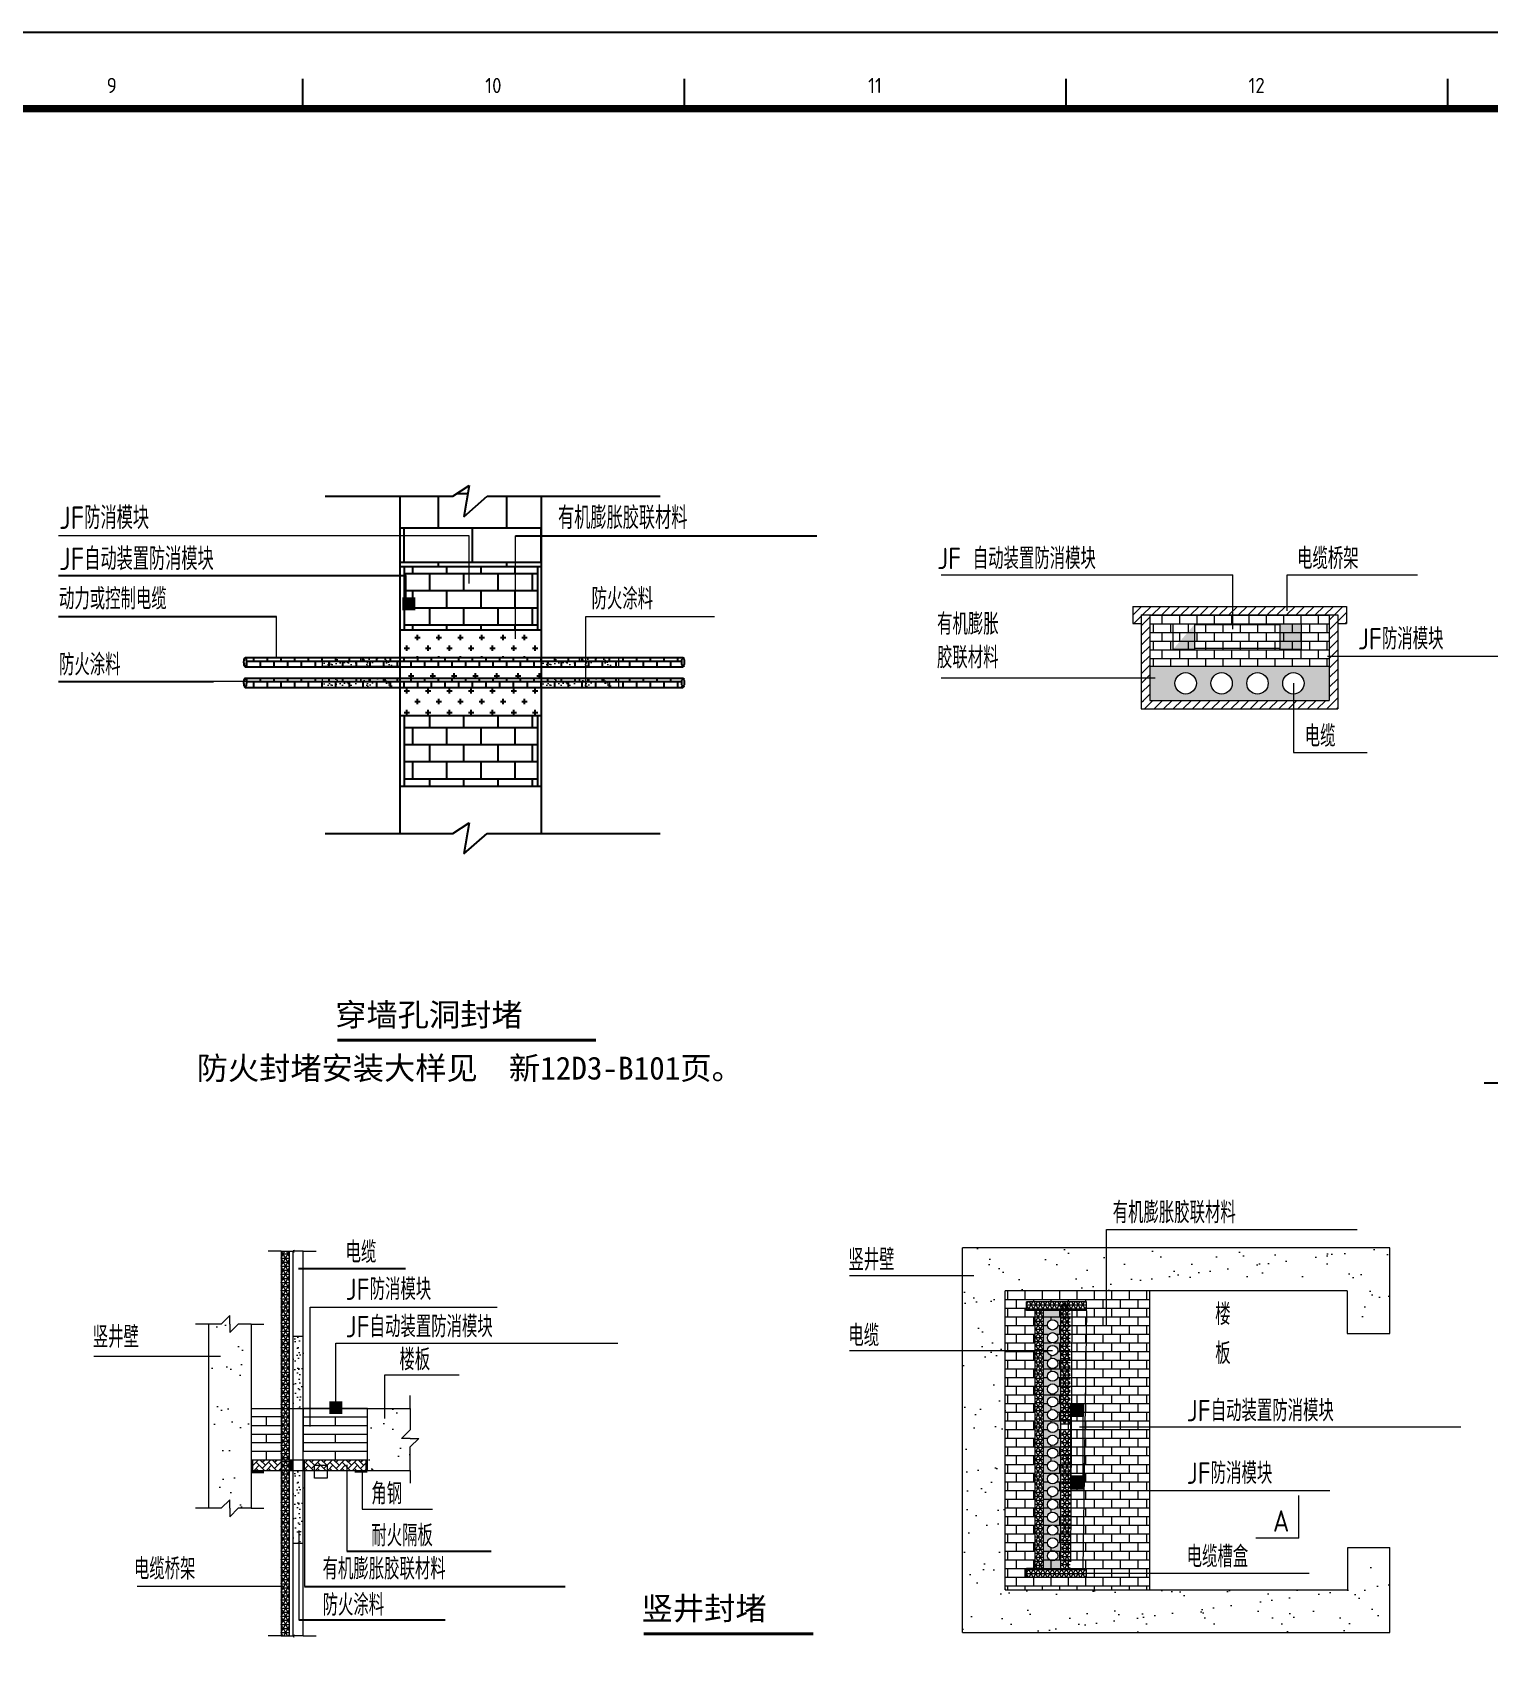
# Model space of a CAD drawing. Extents: x 815029915 to 815825525, y 579155098 to 579748855.
# Drawn here: x 815623693 to 815642773, y 579333880 to 579355072 of the extents above; entities that cross this region are included whole.
import ezdxf
from ezdxf.enums import TextEntityAlignment as Align

# ---------------------------------------------------------------- set-up
doc = ezdxf.new("R2010")
doc.units = 0
doc.header["$LTSCALE"] = 100
doc.header["$MEASUREMENT"] = 0
for name, color, linetype in [('TEL_TEXT', 7, 'Continuous'), ('TK', 7, 'Continuous'), ('zm', 1, 'Continuous')]:
    doc.layers.add(name, color=color, linetype=linetype)
doc.styles.add('-黑体', font='', dxfattribs={"width": 0.8})
doc.styles.add('ISOCP', font='isocp.shx', dxfattribs={"bigfont": 'gbcbig.shx'})
doc.styles.get("Standard").update_dxf_attribs({"font": 'gbenor.shx', "bigfont": 'gbcbig.shx'})
doc.styles.get('-黑体').set_extended_font_data('SimHei')
pattern_1 = [(0, (815440405.13, 579362961.87), (0, 89.6), []), (90, (815440405.13, 579362961.87), (-89.6, 89.6), [89.6, -89.6])]
pattern_2 = [(0, (815440963.88, 579352908.8), (0, 224), []), (90, (815440963.88, 579352908.8), (-224, 224), [224, -224])]
pattern_3 = [(37.5, (815590979.94, 579318955.92), (-17.9204, 548.143), [0, -432.4096, 0, -483.616, 0, -462.28]), (7.5, (815590979.94, 579318955.9), (503.466, 802.844), [0, -233.2736, 0, -389.7376, 0, -149.352]), (327.5, (815590630.03, 579318955.9), (885.9115, 1.6096), [0, -142.24, 0, -512.064, 0, -668.528]), (317.5, (815590630, 579318955.9), (855.183, 249.681), [0, -71.12, 0, -335.6864, 0, -384.048])]
pattern_4 = [(45, (815590979.945, 579318955.92), (8e-15, 80.463095), [170.688, -56.896]), (135, (815591020.176, 579318996.154), (8e-15, 80.463095), [170.688, -56.896])]
pattern_5 = [(37.5, (815608138.12, 579318556.76), (-17.9204, 548.143), [0, -432.4096, 0, -483.616, 0, -462.28]), (7.5, (815608138.1, 579318556.76), (503.466, 802.844), [0, -233.2736, 0, -389.7376, 0, -149.352]), (327.5, (815607788.2, 579318556.76), (885.9115, 1.6096), [0, -142.24, 0, -512.064, 0, -668.528]), (317.5, (815607788.2, 579318556.76), (855.183, 249.681), [0, -71.12, 0, -335.6864, 0, -384.048])]
pattern_6 = [(0, (815608138.125, 579318556.756), (0, 53.34), []), (60, (815608138.125, 579318556.756), (-46.193795, 26.67), []), (120, (815608138.125, 579318556.756), (-46.193795, -26.67), [])]
pattern_7 = [(45, (815563735.74, 579330140.05), (-62.86179, 62.86179), [])]

# ---------------------------------------------------------------- blocks, each defined once
blk = doc.blocks.new('l')
at = {"layer": 'TK'}
blk.add_lwpolyline([(815463677, 579451444), (815463677, 579409444), (815547777, 579409444), (815547777, 579451444)], close=True, dxfattribs=at)

msp = doc.modelspace()

# ---------------------------------------------------------------- hatches: boundary and pattern name
at = {"ltscale": 30}
h = msp.add_hatch(dxfattribs=at)
h.set_pattern_fill('AR-B816', color=256, scale=56, style=0)
h.set_pattern_definition([(0, (815440405.13, 579362467.43), (0, 448), []), (90, (815440405.13, 579362467.43), (-448, 448), [448, -448])])
h.paths.add_polyline_path([(815628506.4, 579348072.4), (815630359.6, 579348072.4), (815630359.6, 579348993.8), (815629652.1, 579348993.8), (815629347.7, 579348725.9), (815629417.9, 579349134.9), (815629203.3, 579348993.8), (815628506.4, 579348993.8)])
h = msp.add_hatch(dxfattribs=at)
h.set_pattern_fill('AR-B816', color=256, scale=28, style=0)
h.set_pattern_definition(pattern_2)
h.paths.add_polyline_path([(815628565.1, 579347244.1), (815630311, 579347244.1), (815630311, 579348072.4), (815628565.1, 579348072.4)])
at = {"lineweight": 20}
for color, points in [(1, [(815628540.4, 579347499.6), (815628540.4, 579347667.6), (815628708.4, 579347667.6), (815628708.4, 579347499.6)]), (0, [(815640317.8, 579346986.6), (815640037.8, 579346986.6), (815640037.8, 579346997.8), (815640037.8, 579347311.4), (815640037.8, 579347322.6), (815640317.8, 579347322.6)]), (1, [(815627585, 579336968.2), (815627585, 579337136.2), (815627753, 579337136.2), (815627753, 579336968.2)]), (0, [(815637461.1, 579336929), (815637304.3, 579336929), (815637298.7, 579336929), (815637298.7, 579337097), (815637466.7, 579337097), (815637466.7, 579336929)]), (1, [(815626587.1, 579336368.8), (815626559.1, 579336368.8), (815626559.1, 579336228.9), (815626587.1, 579336228.9)]), (256, [(815627107.9, 579336368.8), (815627063.1, 579336368.8), (815627063.1, 579336228.9), (815627107.9, 579336228.9)]), (256, [(815627264.7, 579336368.8), (815627242.3, 579336368.8), (815627242.3, 579336228.9), (815627264.7, 579336228.9)]), (1, [(815628082.3, 579336368.8), (815628054.3, 579336368.8), (815628054.3, 579336228.9), (815628082.3, 579336228.9)]), (1, [(815626587.1, 579336228.9), (815626559.1, 579336228.9), (815626559.1, 579336200.9), (815626587.1, 579336200.9)]), (1, [(815626727.1, 579336228.9), (815626587.1, 579336228.9), (815626587.1, 579336200.9), (815626727.1, 579336200.9)]), (1, [(815628054.3, 579336228.9), (815627914.3, 579336228.9), (815627914.3, 579336200.9), (815628054.3, 579336200.9)]), (1, [(815628082.3, 579336228.9), (815628054.3, 579336228.9), (815628054.3, 579336200.9), (815628082.3, 579336200.9)]), (0, [(815637298.7, 579335984.9), (815637298.7, 579336152.9), (815637304.3, 579336152.9), (815637461.1, 579336152.9), (815637466.7, 579336152.9), (815637466.7, 579335984.9)])]:
    msp.add_hatch(color=color, dxfattribs=at).paths.add_polyline_path(points)
h = msp.add_hatch(dxfattribs=at)
h.set_pattern_fill('ANSI31', color=256, scale=28, style=0)
h.set_pattern_definition(pattern_7)
h.paths.add_polyline_path([(815638109.2, 579347550.2), (815638109.2, 579347326.2), (815638221.2, 579347326.2), (815638221.2, 579347438.2), (815640797.2, 579347438.2), (815640797.2, 579347326.2), (815640909.2, 579347326.2), (815640909.2, 579347550.2)])
h = msp.add_hatch(dxfattribs=at)
h.set_pattern_fill('ANSI31', color=256, scale=28, style=0)
h.set_pattern_definition(pattern_7)
h.paths.add_polyline_path([(815640797.2, 579347438.2), (815640685.2, 579347438.2), (815640685.2, 579346318.2), (815640797.2, 579346318.2)])
h.paths.add_polyline_path([(815640797.2, 579346318.2), (815638221.2, 579346318.2), (815638221.2, 579346206.2), (815640797.2, 579346206.2)])
h = msp.add_hatch(dxfattribs=at)
h.set_pattern_fill('ANSI31', color=256, scale=28, style=0)
h.set_pattern_definition(pattern_7)
h.paths.add_polyline_path([(815638333.2, 579347438.2), (815638221.2, 579347438.2), (815638221.2, 579346318.2), (815638333.2, 579346318.2)])
h = msp.add_hatch(dxfattribs=at)
h.set_pattern_fill('AR-B816', color=256, scale=0.56, style=0)
h.set_pattern_definition([(0, (815563735.74, 579330140.05), (0, 113.792), []), (90, (815563735.74, 579330140.05), (-113.792, 113.792), [113.792, -113.792])])
h.paths.add_polyline_path([(815638333.2, 579347438.2), (815638333.2, 579346766.2), (815640685.2, 579346766.2), (815640685.2, 579347438.2)])
at = {"ltscale": 30}
h = msp.add_hatch(dxfattribs=at)
h.set_pattern_fill('CROSS', color=256, scale=560, style=0)
h.set_pattern_definition([(0, (815440405.13, 579362961.87), (140, 140), [70, -210]), (90, (815440440.13, 579362926.87), (-140, 140), [70, -210])])
h.paths.add_polyline_path([(815630359.6, 579347244.1), (815628506.4, 579347244.1), (815628506.4, 579346882), (815630359.6, 579346882)])
h.paths.add_polyline_path([(815630359.6, 579346489.3), (815628506.4, 579346489.3), (815628506.4, 579346121), (815630359.6, 579346121)])
at = {"lineweight": 20}
h = msp.add_hatch(color=0, dxfattribs=at)
h.paths.add_polyline_path([(815638917.8, 579347311.4), (815638917.8, 579347322.6), (815638637.8, 579347322.6), (815638637.8, 579346986.6), (815638917.8, 579346986.6), (815638917.8, 579346997.8)], flags=17)
edge = h.paths.add_edge_path()
edge.add_line((815638917.8, 579347311.4), (815638917.8, 579346997.8))
edge.add_line((815638637.8, 579346986.6), (815638637.8, 579347322.6))
edge.add_line((815638637.8, 579347322.6), (815638917.8, 579347322.6))
edge.add_line((815638917.8, 579346986.6), (815638637.8, 579346986.6))
h = msp.add_hatch(color=1, dxfattribs=at)
h.paths.add_polyline_path([(815640037.8, 579346997.8), (815640037.8, 579347311.4), (815638917.8, 579347311.4), (815638917.8, 579346997.8)], flags=17)
edge = h.paths.add_edge_path()
edge.add_line((815640037.8, 579346997.8), (815638917.8, 579346997.8))
edge.add_line((815638917.8, 579347311.4), (815640037.8, 579347311.4))
at = {"ltscale": 30}
h = msp.add_hatch(dxfattribs=at)
h.set_pattern_fill('AR-B816', color=256, scale=11.2, style=0)
h.set_pattern_definition(pattern_1)
edge = h.paths.add_edge_path()
edge.add_line((815628506.4, 579346882), (815626482.8, 579346882))
edge.add_ellipse((815626481, 579346820.6), major_axis=(0, 61.4), ratio=0.2559499, start_angle=180, end_angle=360, ccw=False)
edge.add_line((815626482.8, 579346759.3), (815628506.4, 579346759.3))
edge.add_line((815628506.4, 579346759.3), (815628506.4, 579346882))
edge = h.paths.add_edge_path()
edge.add_line((815628506.4, 579346612), (815626482.8, 579346612))
edge.add_ellipse((815626481, 579346550.7), major_axis=(0, 61.4), ratio=0.2559499, start_angle=180, end_angle=360, ccw=False)
edge.add_line((815626482.8, 579346489.3), (815628506.4, 579346489.3))
edge.add_line((815628506.4, 579346489.3), (815628506.4, 579346612))
at = {"lineweight": 20}
h = msp.add_hatch(dxfattribs=at)
h.set_pattern_fill('AR-SAND', color=0, scale=80, style=0)
h.set_pattern_definition([(37.5, (815596822.4, 579311877.17), (-5.03947, 154.1459), [0, -121.6, 0, -136, 0, -130]), (7.5, (815596822.4, 579311877.17), (141.5821, 225.7717), [0, -65.6, 0, -109.6, 0, -42]), (327.5, (815596724, 579311877.17), (249.13135, 0.45272), [0, -40, 0, -144, 0, -188]), (317.5, (815596724, 579311877.17), (240.4901, 70.214), [0, -20, 0, -94.4, 0, -108])])
h.paths.add_polyline_path([(815627493.7, 579346882), (815628506.4, 579346882), (815628506.4, 579346759.3), (815627493.7, 579346759.3)])
at = {"ltscale": 30}
h = msp.add_hatch(dxfattribs=at)
h.set_pattern_fill('AR-B816', color=256, scale=11.2, style=0)
h.set_pattern_definition(pattern_1)
h.paths.add_polyline_path([(815630359.6, 579346882), (815628506.4, 579346882), (815628506.4, 579346759.3), (815630359.6, 579346759.3)])
h.paths.add_polyline_path([(815630359.6, 579346612), (815628506.4, 579346612), (815628506.4, 579346489.3), (815630359.6, 579346489.3)])
h = msp.add_hatch(dxfattribs=at)
h.set_pattern_fill('CROSS', color=256, scale=560, style=0)
h.set_pattern_definition([(0, (815431782.68, 579370718.8), (140, 140), [70, -210]), (90, (815431817.68, 579370683.8), (-140, 140), [70, -210])])
h.paths.add_polyline_path([(815630359.6, 579346612), (815630359.6, 579346759.3), (815628506.4, 579346759.3), (815628506.4, 579346612)])
h = msp.add_hatch(dxfattribs=at)
h.set_pattern_fill('AR-B816', color=256, scale=11.2, style=0)
h.set_pattern_definition(pattern_1)
edge = h.paths.add_edge_path()
edge.add_ellipse((815632216.5, 579346820.6), major_axis=(0, 61.4), ratio=0.2559499, start_angle=0, end_angle=180, ccw=False)
edge.add_line((815632214.6, 579346882), (815630359.6, 579346882))
edge.add_line((815630359.6, 579346882), (815630359.6, 579346759.3))
edge.add_line((815630359.6, 579346759.3), (815632214.6, 579346759.3))
edge = h.paths.add_edge_path()
edge.add_ellipse((815632216.5, 579346550.7), major_axis=(0, 61.4), ratio=0.2559499, start_angle=0, end_angle=180, ccw=False)
edge.add_line((815632214.6, 579346612), (815630359.6, 579346612))
edge.add_line((815630359.6, 579346612), (815630359.6, 579346489.3))
edge.add_line((815630359.6, 579346489.3), (815632214.6, 579346489.3))
at = {"lineweight": 20}
h = msp.add_hatch(dxfattribs=at)
h.set_pattern_fill('AR-SAND', color=0, scale=80, style=0)
h.set_pattern_definition([(37.5, (815599688.24, 579311877.17), (-5.03947, 154.1459), [0, -121.6, 0, -136, 0, -130]), (7.5, (815599688.24, 579311877.17), (141.5821, 225.7717), [0, -65.6, 0, -109.6, 0, -42]), (327.5, (815599589.84, 579311877.17), (249.13135, 0.45272), [0, -40, 0, -144, 0, -188]), (317.5, (815599589.84, 579311877.17), (240.4901, 70.214), [0, -20, 0, -94.4, 0, -108])])
h.paths.add_polyline_path([(815630359.6, 579346882), (815631372.2, 579346882), (815631372.2, 579346759.3), (815630359.6, 579346759.3)])
h = msp.add_hatch(color=256, dxfattribs=at)
h.paths.add_polyline_path([(815640685.2, 579346318.2), (815640685.2, 579346766.2), (815638333.2, 579346766.2), (815638333.2, 579346318.2)])
h.paths.add_polyline_path([(815640074.8, 579346542.2, -1), (815640354.8, 579346542.2, -1)], flags=16)
h.paths.add_polyline_path([(815639604.4, 579346542.2, -1), (815639884.4, 579346542.2, -1)], flags=16)
h.paths.add_polyline_path([(815639134, 579346542.2, -1), (815639414, 579346542.2, -1)], flags=16)
h.paths.add_polyline_path([(815638663.6, 579346542.2, -1), (815638943.6, 579346542.2, -1)], flags=16)
h = msp.add_hatch(dxfattribs=at)
h.set_pattern_fill('AR-SAND', color=0, scale=80, style=0)
h.set_pattern_definition([(37.5, (815596822.4, 579311607.19), (-5.03947, 154.1459), [0, -121.6, 0, -136, 0, -130]), (7.5, (815596822.4, 579311607.19), (141.5821, 225.7717), [0, -65.6, 0, -109.6, 0, -42]), (327.5, (815596724, 579311607.19), (249.13135, 0.45272), [0, -40, 0, -144, 0, -188]), (317.5, (815596724, 579311607.19), (240.4901, 70.214), [0, -20, 0, -94.4, 0, -108])])
h.paths.add_polyline_path([(815627493.7, 579346612), (815628506.4, 579346612), (815628506.4, 579346489.3), (815627493.7, 579346489.3)])
h = msp.add_hatch(dxfattribs=at)
h.set_pattern_fill('AR-SAND', color=0, scale=80, style=0)
h.set_pattern_definition([(37.5, (815599688.24, 579311607.19), (-5.03947, 154.1459), [0, -121.6, 0, -136, 0, -130]), (7.5, (815599688.24, 579311607.19), (141.5821, 225.7717), [0, -65.6, 0, -109.6, 0, -42]), (327.5, (815599589.84, 579311607.19), (249.13135, 0.45272), [0, -40, 0, -144, 0, -188]), (317.5, (815599589.84, 579311607.19), (240.4901, 70.214), [0, -20, 0, -94.4, 0, -108])])
h.paths.add_polyline_path([(815630359.6, 579346612), (815631372.2, 579346612), (815631372.2, 579346489.3), (815630359.6, 579346489.3)])
at = {"ltscale": 30}
h = msp.add_hatch(dxfattribs=at)
h.set_pattern_fill('AR-B816', color=256, scale=28, style=0)
h.set_pattern_definition(pattern_2)
h.paths.add_polyline_path([(815628565.1, 579346121), (815628565.1, 579345195.7), (815630311, 579345195.7), (815630311, 579346121)])
at = {"lineweight": 20}
h = msp.add_hatch(dxfattribs=at)
h.set_pattern_fill('NET3', color=256, scale=16.8, style=0)
h.set_pattern_definition([(0, (815590979.945, 579318955.92), (0, 53.34), []), (60, (815590979.945, 579318955.92), (-46.193795, 26.67), []), (120, (815590979.945, 579318955.92), (-46.193795, -26.67), [])])
edge = h.paths.add_edge_path()
edge.add_line((815627063.1, 579334062.1), (815627063.1, 579339102.1))
edge.add_line((815626951.1, 579339102.1), (815626951.1, 579334062.1))
h = msp.add_hatch(dxfattribs=at)
h.set_pattern_fill('AR-SAND', color=256, scale=11.2, style=0)
h.set_pattern_definition(pattern_5)
h.paths.add_polyline_path([(815641478.5, 579339143.3), (815635878.5, 579339143.3), (815635878.5, 579338583.3), (815641478.5, 579338583.3)])
h = msp.add_hatch(dxfattribs=at)
h.set_pattern_fill('AR-SAND', color=256, scale=11.2, style=0)
h.set_pattern_definition(pattern_5)
h.paths.add_polyline_path([(815636438.5, 579338583.3), (815635878.5, 579338583.3), (815635878.5, 579334663.3), (815636438.5, 579334663.3)])
h = msp.add_hatch(dxfattribs=at)
h.set_pattern_fill('AR-B816', color=256, scale=0.56, style=0)
h.set_pattern_definition([(0, (815608138.12, 579318556.76), (0, 113.792), []), (90, (815608138.12, 579318556.76), (-113.792, 113.792), [113.792, -113.792])])
h.paths.add_polyline_path([(815638328, 579338583.3), (815636438.5, 579338583.3), (815636438.5, 579334663.3), (815638328, 579334663.3)])
h.paths.add_polyline_path([(815637166.5, 579334943.3), (815637502.5, 579334943.3), (815637502.5, 579334831.3), (815636718.5, 579334831.3), (815636718.5, 579334943.3), (815636830.5, 579334943.3), (815636830.5, 579338324.7), (815636718.5, 579338324.7), (815636718.5, 579338435.9), (815637502.5, 579338435.9), (815637502.5, 579338324.7), (815637166.5, 579338324.7)], flags=16)
h.paths.add_polyline_path([(815637127.3, 579336959.3, -1), (815636992.9, 579336959.3, -1)], flags=0)
h.paths.add_polyline_path([(815636992.9, 579337127.3, -1), (815637127.3, 579337127.3, -1)], flags=0)
h.paths.add_polyline_path([(815637127.3, 579336791.3, -1), (815636992.9, 579336791.3, -1)], flags=0)
h.paths.add_polyline_path([(815636992.9, 579337295.3, -1), (815637127.3, 579337295.3, -1)], flags=0)
h.paths.add_polyline_path([(815637127.3, 579336623.3, -1), (815636992.9, 579336623.3, -1)], flags=0)
h.paths.add_polyline_path([(815636992.9, 579337463.3, -1), (815637127.3, 579337463.3, -1)], flags=0)
h.paths.add_polyline_path([(815637127.3, 579336455.3, -1), (815636992.9, 579336455.3, -1)], flags=0)
h.paths.add_polyline_path([(815636992.9, 579337631.3, -1), (815637127.3, 579337631.3, -1)], flags=0)
h.paths.add_polyline_path([(815637127.3, 579336287.3, -1), (815636992.9, 579336287.3, -1)], flags=0)
h.paths.add_polyline_path([(815636992.9, 579337799.3, -1), (815637127.3, 579337799.3, -1)], flags=0)
h.paths.add_polyline_path([(815637127.3, 579336119.3, -1), (815636992.9, 579336119.3, -1)], flags=0)
h.paths.add_polyline_path([(815636992.9, 579337967.3, -1), (815637127.3, 579337967.3, -1)], flags=0)
h.paths.add_polyline_path([(815637127.3, 579335951.3, -1), (815636992.9, 579335951.3, -1)], flags=0)
h.paths.add_polyline_path([(815636992.9, 579338135.3, -1), (815637127.3, 579338135.3, -1)], flags=0)
h.paths.add_polyline_path([(815637127.3, 579335783.3, -1), (815636992.9, 579335783.3, -1)], flags=0)
h.paths.add_polyline_path([(815637127.3, 579335615.3, -1), (815636992.9, 579335615.3, -1)], flags=0)
h.paths.add_polyline_path([(815637127.3, 579335447.3, -1), (815636992.9, 579335447.3, -1)], flags=0)
h.paths.add_polyline_path([(815637127.3, 579335279.3, -1), (815636992.9, 579335279.3, -1)], flags=0)
h.paths.add_polyline_path([(815637127.3, 579335111.3, -1), (815636992.9, 579335111.3, -1)], flags=0)
h.paths.add_polyline_path([(815637127.3, 579335111.3, 1), (815636992.9, 579335111.3, 1)], flags=0)
h.paths.add_polyline_path([(815637166.5, 579338324.7), (815636942.5, 579338324.7), (815636942.5, 579334943.3), (815637166.5, 579334943.3)], flags=0)
h = msp.add_hatch(dxfattribs=at)
h.set_pattern_fill('AR-SAND', color=256, scale=11.2, style=0)
h.set_pattern_definition(pattern_5)
h.paths.add_polyline_path([(815641478.5, 579338583.3), (815640918.5, 579338583.3), (815640918.5, 579338023.3), (815641478.5, 579338023.3)])
h = msp.add_hatch(dxfattribs=at)
h.set_pattern_fill('AR-SAND', color=256, scale=11.2, style=0)
h.set_pattern_definition(pattern_3)
h.paths.add_polyline_path([(815626559.1, 579338145.9), (815626391.1, 579338145.9), (815626279.1, 579338033.9), (815626279.1, 579338145.9), (815626279.1, 579338257.9), (815626167.1, 579338145.9), (815625999.1, 579338145.9), (815625999.1, 579335733.3), (815626167.1, 579335733.3), (815626279.1, 579335845.3), (815626279.1, 579335733.3), (815626279.1, 579335621.3), (815626391.1, 579335733.3), (815626559.1, 579335733.3)])
h = msp.add_hatch(dxfattribs=at)
h.set_pattern_fill('NET3', color=256, scale=16.8, style=0)
h.set_pattern_definition(pattern_6)
h.paths.add_polyline_path([(815637502.5, 579338435.9), (815636718.5, 579338435.9), (815636718.5, 579338324.7), (815636942.5, 579338324.7), (815637502.5, 579338324.7)])
h = msp.add_hatch(dxfattribs=at)
h.set_pattern_fill('NET3', color=256, scale=16.8, style=0)
h.set_pattern_definition(pattern_6)
h.paths.add_polyline_path([(815636942.5, 579338324.7), (815636830.5, 579338324.7), (815636830.5, 579336741.9), (815636942.5, 579336741.9)])
h = msp.add_hatch(color=256, dxfattribs=at)
h.paths.add_polyline_path([(815637166.5, 579338324.7), (815636942.5, 579338324.7), (815636942.5, 579337385.8), (815637166.5, 579337385.8)])
h.paths.add_polyline_path([(815637127.3, 579338135.3, -1), (815636992.9, 579338135.3, -1)], flags=16)
h.paths.add_polyline_path([(815637127.3, 579337967.3, -1), (815636992.9, 579337967.3, -1)], flags=16)
h.paths.add_polyline_path([(815637127.3, 579337799.3, -1), (815636992.9, 579337799.3, -1)], flags=16)
h.paths.add_polyline_path([(815637127.3, 579337631.3, -1), (815636992.9, 579337631.3, -1)], flags=16)
h.paths.add_polyline_path([(815637127.3, 579337463.3, -1), (815636992.9, 579337463.3, -1)], flags=16)
h = msp.add_hatch(dxfattribs=at)
h.set_pattern_fill('NET3', color=256, scale=16.8, style=0)
h.set_pattern_definition([(0, (815608486.223, 579318652.32), (0, 53.34), []), (60, (815608486.223, 579318652.32), (-46.193795, 26.67), []), (120, (815608486.223, 579318652.32), (-46.193795, -26.67), [])])
h.paths.add_polyline_path([(815637290.6, 579338420.2), (815637178.6, 579338420.2), (815637178.6, 579336837.5), (815637290.6, 579336837.5)])
h = msp.add_hatch(dxfattribs=at)
h.set_pattern_fill('AR-SAND', color=256, scale=2.8, style=0)
h.set_pattern_definition([(37.5, (815590096.75, 579309105.51), (-4.4801, 137.0357), [0, -108.1024, 0, -120.904, 0, -115.57]), (7.5, (815590096.75, 579309105.51), (125.8665, 200.711), [0, -58.3184, 0, -97.4344, 0, -37.338]), (327.5, (815590009.28, 579309105.51), (221.47786, 0.4024), [0, -35.56, 0, -128.016, 0, -167.132]), (317.5, (815590009.28, 579309105.51), (213.7958, 62.4202), [0, -17.78, 0, -83.9216, 0, -96.012])])
h.paths.add_polyline_path([(815627242.3, 579337993), (815627107.9, 579337993), (815627107.9, 579337040.8), (815627242.3, 579337040.8)])
h = msp.add_hatch(color=256, dxfattribs=at)
h.paths.add_polyline_path([(815637166.5, 579337385.8), (815636942.5, 579337385.8), (815636942.5, 579336212.3), (815637166.5, 579336212.3)])
h.paths.add_polyline_path([(815636992.9, 579336791.3, -1), (815637127.3, 579336791.3, -1)], flags=16)
h.paths.add_polyline_path([(815637127.3, 579336623.3, -1), (815636992.9, 579336623.3, -1)], flags=16)
h.paths.add_polyline_path([(815636992.9, 579336959.3, -1), (815637127.3, 579336959.3, -1)], flags=16)
h.paths.add_polyline_path([(815637127.3, 579336455.3, -1), (815636992.9, 579336455.3, -1)], flags=16)
h.paths.add_polyline_path([(815636992.9, 579337127.3, -1), (815637127.3, 579337127.3, -1)], flags=16)
h.paths.add_polyline_path([(815637127.3, 579336287.3, -1), (815636992.9, 579336287.3, -1)], flags=16)
h.paths.add_polyline_path([(815636992.9, 579337295.3, -1), (815637127.3, 579337295.3, -1)], flags=16)
h = msp.add_hatch(dxfattribs=at)
h.set_pattern_fill('AR-SAND', color=256, scale=11.2, style=0)
h.set_pattern_definition(pattern_3)
h.paths.add_polyline_path([(815628642.3, 579336536.9), (815628754.3, 579336648.8), (815628642.3, 579336648.8), (815628530.3, 579336648.8), (815628642.3, 579336760.8), (815628642.3, 579337040.8), (815628082.3, 579337040.8), (815628082.3, 579336228.9), (815628642.3, 579336228.9)])
h = msp.add_hatch(color=1, dxfattribs=at)
h.paths.add_polyline_path([(815637304.3, 579336143.9), (815637461.1, 579336143.9), (815637461.1, 579336927.9), (815637304.3, 579336927.9)], flags=17)
edge = h.paths.add_edge_path()
edge.add_line((815637304.3, 579336143.9), (815637304.3, 579336927.9))
edge.add_line((815637461.1, 579336927.9), (815637461.1, 579336143.9))
h = msp.add_hatch(dxfattribs=at)
h.set_pattern_fill('NET3', color=256, scale=16.8, style=0)
h.set_pattern_definition(pattern_6)
h.paths.add_polyline_path([(815636942.5, 579336741.9), (815636830.5, 579336741.9), (815636830.5, 579334943.3), (815636942.5, 579334943.3)])
h = msp.add_hatch(dxfattribs=at)
h.set_pattern_fill('NET3', color=256, scale=16.8, style=0)
h.set_pattern_definition([(0, (815608486.53, 579318567.3), (0, 53.34), []), (60, (815608486.53, 579318567.3), (-46.193795, 26.67), []), (120, (815608486.53, 579318567.3), (-46.193795, -26.67), [])])
h.paths.add_polyline_path([(815637290.9, 579336752.5), (815637178.9, 579336752.5), (815637178.9, 579334953.8), (815637290.9, 579334953.8)])
h = msp.add_hatch(dxfattribs=at)
h.set_pattern_fill('AR-HBONE', color=256, scale=0.56, style=0)
h.set_pattern_definition(pattern_4)
h.paths.add_polyline_path([(815626951.1, 579336368.8), (815626559.1, 579336368.8), (815626559.1, 579336228.9), (815626951.1, 579336228.9)])
h = msp.add_hatch(dxfattribs=at)
h.set_pattern_fill('AR-HBONE', color=256, scale=0.56, style=0)
h.set_pattern_definition(pattern_4)
h.paths.add_polyline_path([(815628082.3, 579336368.8), (815628080.9, 579336368.8), (815627242.3, 579336368.8), (815627242.3, 579336228.9), (815627634.3, 579336228.9), (815628076.3, 579336228.9), (815628082.3, 579336228.9)])
h = msp.add_hatch(dxfattribs=at)
h.set_pattern_fill('AR-SAND', color=256, scale=2.8, style=0)
h.set_pattern_definition([(37.5, (815590096.71, 579307341.45), (-4.4801, 137.0357), [0, -108.1024, 0, -120.904, 0, -115.57]), (7.5, (815590096.71, 579307341.45), (125.8665, 200.711), [0, -58.3184, 0, -97.4344, 0, -37.338]), (327.5, (815590009.23, 579307341.45), (221.47786, 0.4024), [0, -35.56, 0, -128.016, 0, -167.132]), (317.5, (815590009.23, 579307341.45), (213.7958, 62.4202), [0, -17.78, 0, -83.9216, 0, -96.012])])
h.paths.add_polyline_path([(815627242.3, 579336228.9), (815627107.9, 579336228.9), (815627107.9, 579335276.8), (815627242.3, 579335276.8)])
h = msp.add_hatch(color=256, dxfattribs=at)
h.paths.add_polyline_path([(815637166.5, 579336212.3), (815636942.5, 579336212.3), (815636942.5, 579335874.5), (815637166.5, 579335874.5)])
h.paths.add_polyline_path([(815636992.9, 579336119.3, -1), (815637127.3, 579336119.3, -1)], flags=16)
h.paths.add_polyline_path([(815637127.3, 579335951.3, -1), (815636992.9, 579335951.3, -1)], flags=16)
h = msp.add_hatch(color=256, dxfattribs=at)
h.paths.add_polyline_path([(815637166.5, 579335874.5), (815636942.5, 579335874.5), (815636942.5, 579335358.9), (815637166.5, 579335358.9)])
h.paths.add_polyline_path([(815636992.9, 579335783.3, -1), (815637127.3, 579335783.3, -1)], flags=16)
h.paths.add_polyline_path([(815637127.3, 579335615.3, -1), (815636992.9, 579335615.3, -1)], flags=16)
h.paths.add_polyline_path([(815637127.3, 579335447.3, -1), (815636992.9, 579335447.3, -1)], flags=16)
h = msp.add_hatch(color=256, dxfattribs=at)
h.paths.add_polyline_path([(815637166.5, 579335358.9), (815636942.5, 579335358.9), (815636942.5, 579334943.3), (815637166.5, 579334943.3)])
h.paths.add_polyline_path([(815636992.9, 579335111.3, -1), (815637127.3, 579335111.3, -1)], flags=16)
h.paths.add_polyline_path([(815636992.9, 579335279.3, -1), (815637127.3, 579335279.3, -1)], flags=16)
h = msp.add_hatch(dxfattribs=at)
h.set_pattern_fill('AR-SAND', color=256, scale=11.2, style=0)
h.set_pattern_definition(pattern_5)
h.paths.add_polyline_path([(815641478.5, 579335218.7), (815640929, 579335218.7), (815640929, 579334663.3), (815641478.5, 579334663.3)])
h = msp.add_hatch(dxfattribs=at)
h.set_pattern_fill('NET3', color=256, scale=16.8, style=0)
h.set_pattern_definition(pattern_6)
h.paths.add_polyline_path([(815637502.5, 579334943.3), (815636942.5, 579334943.3), (815636718.5, 579334943.3), (815636718.5, 579334831.3), (815637502.5, 579334831.3)])
h = msp.add_hatch(dxfattribs=at)
h.set_pattern_fill('AR-SAND', color=256, scale=11.2, style=0)
h.set_pattern_definition(pattern_5)
h.paths.add_polyline_path([(815641478.5, 579334663.3), (815635878.5, 579334663.3), (815635878.5, 579334103.3), (815641478.5, 579334103.3)])

# ---------------------------------------------------------------- linework, layer by layer
at = {"ltscale": 30}
for p, q in [((815629203.3, 579348993.8), (815629417.9, 579349134.9)), ((815629417.9, 579349134.9), (815629347.7, 579348725.9)), ((815627528.9, 579348993.8), (815629203.3, 579348993.8)), ((815628506.4, 579348993.8), (815628506.4, 579344574)), ((815629347.7, 579348725.9), (815629652.1, 579348993.8)), ((815629652.1, 579348993.8), (815631916.7, 579348993.8)), ((815630359.6, 579348993.8), (815630359.6, 579344574)), ((815630024.8, 579348474.3), (815633970.8, 579348474.3)), ((815628506.4, 579348072.4), (815630359.6, 579348072.4)), ((815628565.1, 579348072.4), (815628565.1, 579347244.1)), ((815630311, 579348072.4), (815630311, 579347244.1)), ((815630359.6, 579348072.4), (815630359.6, 579347244.1)), ((815624034.6, 579347955), (815628588.4, 579347955)), ((815628506.4, 579347244.1), (815630359.6, 579347244.1)), ((815626481, 579346882), (815632216.5, 579346882)), ((815626481, 579346759.3), (815632216.5, 579346759.3)), ((815624034.6, 579346565.1), (815626066.5, 579346565.1)), ((815626481, 579346612), (815632216.5, 579346612)), ((815626481, 579346489.3), (815632216.5, 579346489.3)), ((815628506.4, 579346121), (815630359.6, 579346121)), ((815628565.1, 579346121), (815628565.1, 579345195.7)), ((815630311, 579346121), (815630311, 579345195.7)), ((815628506.4, 579345195.7), (815630359.6, 579345195.7)), ((815629203.3, 579344574), (815629417.9, 579344715.1)), ((815629417.9, 579344715.1), (815629347.7, 579344306.1)), ((815627528.9, 579344574), (815629203.3, 579344574)), ((815629347.7, 579344306.1), (815629652.1, 579344574)), ((815629652.1, 579344574), (815631916.7, 579344574))]:
    msp.add_line(p, q, dxfattribs=at)
at = {"color": 0, "lineweight": 20}
for p, q in [((815629417.6, 579348474.3), (815624034.6, 579348474.3)), ((815629417.6, 579347852.2), (815629417.6, 579348474.3)), ((815630024.8, 579347126.5), (815630024.8, 579348474.3)), ((815628588.4, 579347669.5), (815628588.4, 579347955)), ((815635600.8, 579347964.4), (815639420.8, 579347964.4)), ((815639420.8, 579347252.9), (815639420.8, 579347964.4)), ((815640131.4, 579347490.4), (815640131.4, 579347964.4)), ((815626889.7, 579346882), (815626889.7, 579347419.7)), ((815630946.3, 579347419.7), (815632630.4, 579347419.7)), ((815630946.3, 579346489.3), (815630946.3, 579347419.7)), ((815638637.8, 579346986.6), (815638637.8, 579347322.6)), ((815638637.8, 579347322.6), (815638917.8, 579347322.6)), ((815638917.8, 579347322.6), (815638917.8, 579347311.4)), ((815638917.8, 579347311.4), (815638917.8, 579346997.8)), ((815638917.8, 579347311.4), (815640037.8, 579347311.4)), ((815640037.8, 579347322.6), (815640317.8, 579347322.6)), ((815640037.8, 579347311.4), (815640037.8, 579347322.6)), ((815640037.8, 579347311.4), (815640037.8, 579346997.8)), ((815640317.8, 579347322.6), (815640317.8, 579346986.6)), ((815638917.8, 579346986.6), (815638637.8, 579346986.6)), ((815638917.8, 579346997.8), (815638917.8, 579346986.6)), ((815640037.8, 579346997.8), (815638917.8, 579346997.8)), ((815640037.8, 579346986.6), (815640037.8, 579346997.8)), ((815640317.8, 579346986.6), (815640037.8, 579346986.6)), ((815627669.1, 579346565.1), (815626066.5, 579346565.1)), ((815640214.8, 579346542.2), (815640214.8, 579345635.5)), ((815637766.2, 579338128.7), (815637766.2, 579339384.8)), ((815636029, 579338779.3), (815635527.6, 579338779.3)), ((815627333.4, 579336805.7), (815627333.4, 579338366.6)), ((815637314.1, 579338324.7), (815637296.1, 579335028.9)), ((815637502.5, 579338318.3), (815637455.8, 579334942.8)), ((815627668.8, 579337083.2), (815627668.8, 579337896.5)), ((815628311.8, 579336909.6), (815628311.8, 579337483.3)), ((815637496.5, 579337218.6), (815637832.5, 579337218.6)), ((815626561.1, 579337040.8), (815626951.1, 579337040.8)), ((815626951.1, 579337040.8), (815626951.1, 579336928.8)), ((815628084.3, 579337040.8), (815627242.3, 579337040.8)), ((815627242.3, 579337040.8), (815627242.3, 579336928.8)), ((815628082.3, 579336928.8), (815628084.3, 579337040.8)), ((815637293.7, 579336936.9), (815637293.7, 579337104.9)), ((815637461.7, 579337104.9), (815637461.7, 579336936.9)), ((815637496.5, 579337104.9), (815637664.5, 579337104.9)), ((815626559.1, 579336928.8), (815626559.1, 579336816.8)), ((815626951.1, 579336928.8), (815626559.1, 579336928.8)), ((815626559.1, 579336816.8), (815626559.1, 579336704.8)), ((815626559.1, 579336816.8), (815626951.1, 579336816.8)), ((815626755.1, 579336928.8), (815626755.1, 579336816.8)), ((815627242.3, 579336928.8), (815627242.3, 579336816.8)), ((815627242.3, 579336928.8), (815628082.3, 579336928.8)), ((815627242.3, 579336816.8), (815627242.3, 579336704.8)), ((815627242.3, 579336816.8), (815628082.3, 579336816.8)), ((815627662.3, 579336928.8), (815627662.3, 579336816.8)), ((815637456.1, 579336936.9), (815637299.3, 579336936.9)), ((815637299.3, 579336152.9), (815637299.3, 579336936.9)), ((815642406.6, 579336796), (815637413.7, 579336796)), ((815637456.1, 579336936.9), (815637456.1, 579336152.9)), ((815626559.1, 579336704.8), (815626559.1, 579336592.8)), ((815626559.1, 579336704.8), (815626951.1, 579336704.8)), ((815626559.1, 579336592.8), (815626559.1, 579336480.8)), ((815626559.1, 579336592.8), (815626951.1, 579336592.8)), ((815626755.1, 579336704.8), (815626755.1, 579336592.8)), ((815627242.3, 579336704.8), (815627242.3, 579336592.8)), ((815627242.3, 579336704.8), (815628082.3, 579336704.8)), ((815627242.3, 579336592.8), (815627242.3, 579336480.8)), ((815627242.3, 579336592.8), (815628082.3, 579336592.8)), ((815627662.3, 579336704.8), (815627662.3, 579336592.8)), ((815626559.1, 579336480.8), (815626951.1, 579336480.8)), ((815626755.1, 579336480.8), (815626755.1, 579336368.8)), ((815627207.1, 579336368.8), (815627543.1, 579336368.8)), ((815627242.3, 579336480.8), (815628082.3, 579336480.8)), ((815627662.3, 579336480.8), (815627662.3, 579336368.8)), ((815627259.2, 579336228.9), (815627259.2, 579334706)), ((815627389.5, 579336127.7), (815627389.5, 579336295.7)), ((815627389.5, 579336295.7), (815627557.5, 579336295.7)), ((815627557.5, 579336127.7), (815627389.5, 579336127.7)), ((815627557.5, 579336295.7), (815627557.5, 579336127.7)), ((815627813.5, 579336300.7), (815627813.5, 579335172.9)), ((815628013.4, 579336211), (815628013.4, 579335720.2)), ((815637297.8, 579336152.9), (815637303.4, 579336152.9)), ((815637297.8, 579335984.9), (815637297.8, 579336152.9)), ((815637456.1, 579336152.9), (815637299.3, 579336152.9)), ((815637460.2, 579336152.9), (815637465.8, 579336152.9)), ((815637465.8, 579336152.9), (815637465.8, 579335984.9)), ((815637465.8, 579335984.9), (815637297.8, 579335984.9)), ((815637645.3, 579335965.8), (815638725.9, 579335965.8)), ((815627184.6, 579335442.7), (815627184.6, 579334268.8))]:
    msp.add_line(p, q, dxfattribs=at)
at = {"lineweight": 20}
for p, q in [((815640131.4, 579347964.4), (815641839.3, 579347964.4)), ((815638109.2, 579347550.2), (815638109.2, 579347326.2)), ((815638109.2, 579347550.2), (815640909.2, 579347550.2)), ((815638221.2, 579347438.2), (815638221.2, 579346206.2)), ((815638221.2, 579347438.2), (815640797.2, 579347438.2)), ((815638333.2, 579347438.2), (815638333.2, 579346318.2)), ((815640685.2, 579347438.2), (815640685.2, 579346318.2)), ((815640797.2, 579347438.2), (815640797.2, 579346206.2)), ((815640909.2, 579347550.2), (815640909.2, 579347326.2)), ((815638109.2, 579347326.2), (815638221.2, 579347326.2)), ((815640797.2, 579347326.2), (815640909.2, 579347326.2)), ((815638333.2, 579346766.2), (815640685.2, 579346766.2)), ((815640659.8, 579346899.9), (815643044.7, 579346899.9)), ((815638402.9, 579346611.8), (815635600.8, 579346611.8)), ((815638333.2, 579346318.2), (815640685.2, 579346318.2)), ((815638221.2, 579346206.2), (815640797.2, 579346206.2)), ((815640214.8, 579345635.5), (815641181.8, 579345635.5)), ((815637766.2, 579339384.8), (815641048.4, 579339384.8)), ((815626951.1, 579339102.1), (815626783.1, 579339102.1)), ((815626951.1, 579339102.1), (815627107.9, 579339102.1)), ((815626951.1, 579339102.1), (815626951.1, 579334062.1)), ((815627063.1, 579334062.1), (815627063.1, 579339102.1)), ((815627107.9, 579339102.1), (815627119.8, 579339085.3)), ((815627107.9, 579334062.1), (815627107.9, 579339102.1)), ((815627119.8, 579339114.4), (815627131.7, 579339102.1)), ((815627119.8, 579339108.5), (815627119.8, 579339114.4)), ((815627119.8, 579339085.3), (815627119.8, 579339108.5)), ((815627242.3, 579339102.1), (815627131.7, 579339102.1)), ((815627242.3, 579339102.1), (815627410.3, 579339102.1)), ((815627242.3, 579334062.1), (815627242.3, 579339102.1)), ((815641478.5, 579339143.3), (815635878.5, 579339143.3)), ((815635878.5, 579334103.3), (815635878.5, 579339143.3)), ((815641478.5, 579338023.3), (815641478.5, 579339143.3)), ((815635527.6, 579338779.3), (815634398.8, 579338779.3)), ((815636438.5, 579334663.3), (815636438.5, 579338583.3)), ((815640918.5, 579338583.3), (815636438.5, 579338583.3)), ((815638328, 579338583.3), (815638328, 579334663.3)), ((815640918.5, 579338583.3), (815640918.5, 579338023.3)), ((815626167.1, 579338145.9), (815626279.1, 579338257.9)), ((815626279.1, 579338145.9), (815626279.1, 579338257.9)), ((815627333.4, 579338366.6), (815629782.3, 579338366.6)), ((815636718.5, 579338324.7), (815636718.5, 579338435.9)), ((815637502.5, 579338435.9), (815636718.5, 579338435.9)), ((815636942.5, 579338324.7), (815636718.5, 579338324.7)), ((815636830.5, 579334943.3), (815636830.5, 579338324.7)), ((815636942.5, 579334943.3), (815636942.5, 579338324.7)), ((815637502.5, 579338324.7), (815636942.5, 579338324.7)), ((815637166.5, 579334943.3), (815637166.5, 579338324.7)), ((815637502.5, 579338324.7), (815637502.5, 579338435.9)), ((815625999.1, 579338145.9), (815625831.1, 579338145.9)), ((815626167.1, 579338145.9), (815625999.1, 579338145.9)), ((815625999.1, 579338145.9), (815625999.1, 579335733.3)), ((815626279.1, 579338145.9), (815626279.1, 579338033.9)), ((815626391.1, 579338145.9), (815626279.1, 579338033.9)), ((815626559.1, 579338145.9), (815626391.1, 579338145.9)), ((815626559.1, 579338145.9), (815626727.1, 579338145.9)), ((815626559.1, 579338145.9), (815626559.1, 579335733.3)), ((815627107.9, 579337989.2), (815627242.3, 579337989.2)), ((815627668.8, 579337896.5), (815631361.8, 579337896.5)), ((815640918.5, 579338023.3), (815641478.5, 579338023.3)), ((815626157.5, 579337721.9), (815624497.6, 579337721.9)), ((815634398.8, 579337799.3), (815637060.1, 579337799.3)), ((815628311.8, 579337483.3), (815629285.1, 579337483.3)), ((815628642.3, 579337040.8), (815628642.3, 579337208.8)), ((815626561.1, 579337040.8), (815628084.3, 579337040.8)), ((815627107.9, 579337040.8), (815627242.3, 579337040.8)), ((815628082.3, 579336228.9), (815628082.3, 579337040.8)), ((815628084.3, 579337040.8), (815628642.3, 579337040.8)), ((815628642.3, 579337040.8), (815628642.3, 579336760.8)), ((815628642.3, 579336760.8), (815628530.3, 579336648.8)), ((815628642.3, 579336648.8), (815628530.3, 579336648.8)), ((815628642.3, 579336536.9), (815628754.3, 579336648.8)), ((815628642.3, 579336648.8), (815628754.3, 579336648.8)), ((815626557.7, 579336368.8), (815628080.9, 579336368.8)), ((815628642.3, 579336228.9), (815628642.3, 579336536.9)), ((815626559.1, 579336228.9), (815627634.3, 579336228.9)), ((815626559.1, 579336228.9), (815626727.1, 579336228.9)), ((815626559.1, 579336200.9), (815626727.1, 579336200.9)), ((815627466.3, 579336228.9), (815628076.3, 579336228.9)), ((815628046.9, 579336228.9), (815628642.3, 579336228.9)), ((815628642.3, 579336228.9), (815628642.3, 579336060.9)), ((815638725.9, 579335965.8), (815640690.6, 579335965.8)), ((815625999.1, 579335733.3), (815625831.1, 579335733.3)), ((815626167.1, 579335733.3), (815625999.1, 579335733.3)), ((815626167.1, 579335733.3), (815626279.1, 579335845.3)), ((815626279.1, 579335733.3), (815626279.1, 579335845.3)), ((815626391.1, 579335733.3), (815626279.1, 579335621.3)), ((815626279.1, 579335733.3), (815626279.1, 579335621.3)), ((815626559.1, 579335733.3), (815626391.1, 579335733.3)), ((815626559.1, 579335733.3), (815626727.1, 579335733.3)), ((815628013.4, 579335720.2), (815628934.8, 579335720.2)), ((815640284.7, 579335622.1), (815640284.7, 579335902.1)), ((815640284.7, 579335342.1), (815640284.7, 579335622.1)), ((815627107.9, 579335276.8), (815627242.3, 579335276.8)), ((815640004.7, 579335342.1), (815639724.7, 579335342.1)), ((815640284.7, 579335342.1), (815640004.7, 579335342.1)), ((815640929, 579335218.7), (815641478.5, 579335218.7)), ((815640929, 579334658.7), (815640929, 579335218.7)), ((815641478.5, 579334103.3), (815641478.5, 579335218.7)), ((815636942.5, 579334943.3), (815636718.5, 579334943.3)), ((815636718.5, 579334831.3), (815636718.5, 579334943.3)), ((815636942.5, 579334943.3), (815637502.5, 579334943.3)), ((815637483.7, 579334881.4), (815640423.3, 579334881.4)), ((815637502.5, 579334831.3), (815637502.5, 579334943.3)), ((815626978.2, 579334706), (815625065.6, 579334706)), ((815636438.5, 579334663.3), (815640918.5, 579334663.3)), ((815636718.5, 579334831.3), (815637502.5, 579334831.3)), ((815626951.1, 579334062.1), (815626783.1, 579334062.1)), ((815626951.1, 579334062.1), (815627107.9, 579334062.1)), ((815627107.9, 579334062.1), (815627119.8, 579334045.3)), ((815627119.8, 579334068.5), (815627119.8, 579334074.4)), ((815627119.8, 579334074.4), (815627131.7, 579334062.1)), ((815627119.8, 579334045.3), (815627119.8, 579334068.5)), ((815627242.3, 579334062.1), (815627131.7, 579334062.1)), ((815627242.3, 579334062.1), (815627410.3, 579334062.1)), ((815635878.5, 579334103.3), (815641478.5, 579334103.3))]:
    msp.add_line(p, q, dxfattribs=at)
at = {"linetype": 'Continuous'}
for p, q in [((815624034.6, 579347419.7), (815626889.7, 579347419.7)), ((815628506.4, 579346759.3), (815627480.2, 579346759.3))]:
    msp.add_line(p, q, dxfattribs=at)
for p, q in [((815627180.9, 579338872.9), (815628582.8, 579338872.9)), ((815627813.5, 579335172.9), (815629702.4, 579335172.9)), ((815627259.2, 579334706), (815630674.2, 579334706)), ((815627184.6, 579334268.8), (815629101, 579334268.8))]:
    msp.add_line(p, q)
at = {"color": 0, "lineweight": 20}
for points in [[(815627493.7, 579346882), (815628506.4, 579346882), (815628506.4, 579346759.3), (815627493.7, 579346759.3)], [(815630359.6, 579346882), (815631372.2, 579346882), (815631372.2, 579346759.3), (815630359.6, 579346759.3)], [(815627493.7, 579346612), (815628506.4, 579346612), (815628506.4, 579346489.3), (815627493.7, 579346489.3)], [(815630359.6, 579346612), (815631372.2, 579346612), (815631372.2, 579346489.3), (815630359.6, 579346489.3)]]:
    msp.add_lwpolyline(points, close=True, dxfattribs=at)
at = {"color": 1, "lineweight": 20, "const_width": 40}
for points in [[(815627687.9, 579341864.9), (815631077.6, 579341864.9)], [(815631701.6, 579334086.6), (815633926.5, 579334086.6)]]:
    msp.add_lwpolyline(points, dxfattribs=at)
at = {"lineweight": 20}
for centre, radius in [((815638803.6, 579346542.2), 140), ((815639274, 579346542.2), 140), ((815639744.4, 579346542.2), 140), ((815640214.8, 579346542.2), 140), ((815637060.1, 579338135.3), 67.2), ((815637060.1, 579337967.3), 67.2), ((815637060.1, 579337799.3), 67.2), ((815637060.1, 579337631.3), 67.2), ((815637060.1, 579337463.3), 67.2), ((815637060.1, 579337295.3), 67.2), ((815637060.1, 579337127.3), 67.2), ((815637060.1, 579336959.3), 67.2), ((815637060.1, 579336791.3), 67.2), ((815637060.1, 579336623.3), 67.2), ((815637060.1, 579336455.3), 67.2), ((815637060.1, 579336287.3), 67.2), ((815637060.1, 579336119.3), 67.2), ((815637060.1, 579335951.3), 67.2), ((815637060.1, 579335783.3), 67.2), ((815637060.1, 579335615.3), 67.2), ((815637060.1, 579335447.3), 67.2), ((815637060.1, 579335279.3), 67.2), ((815637060.1, 579335111.3), 67.2)]:
    msp.add_circle(centre, radius, dxfattribs=at)
at = {"ltscale": 30}
for centre in [(815626481, 579346820.6), (815632216.5, 579346820.6), (815626481, 579346550.7), (815632216.5, 579346550.7)]:
    msp.add_ellipse(centre, major_axis=(0, 61.4), ratio=0.2559499, dxfattribs=at)
at = {"layer": 'TK'}
for p, q in [((815627233.2, 579354463.5), (815627233.2, 579354072.2)), ((815632233.2, 579354463.5), (815632233.2, 579354072.2)), ((815637233.2, 579354463.5), (815637233.2, 579354072.2)), ((815642233.2, 579354463.5), (815642233.2, 579354072.2))]:
    msp.add_line(p, q, dxfattribs=at)
msp.add_lwpolyline([(815579733.2, 579355072.2), (815579733.2, 579313072.2), (815663833.2, 579313072.2), (815663833.2, 579355072.2)], close=True, dxfattribs=at)
at = {"layer": 'TK', "const_width": 100}
msp.add_lwpolyline([(815582233.2, 579314117.9), (815582233.2, 579354072.2), (815662833.2, 579354072.2), (815662833.2, 579314117.9)], close=True, dxfattribs=at)
at = {"layer": 'zm'}
msp.add_line((815646797.5, 579341304.6), (815642714.1, 579341304.6), dxfattribs=at)

# ---------------------------------------------------------------- block references
at = {"layer": 'zm', "color": 1}
msp.add_blockref('l', (116055.9, -96372.3), dxfattribs=at)

# ---------------------------------------------------------------- texts
at = {"color": 0, "lineweight": 20}
for s, height, p in [('JF防消模块', 294.26, (815624041.9, 579348564.1)), ('有机膨胀胶联材料', 294.32, (815630580.6, 579348564.1)), ('动力或控制电缆', 280, (815624041.9, 579347510.2))]:
    msp.add_text(s, height=height, dxfattribs=at).set_placement(p)
at = {"lineweight": 20}
for s, height, p in [('JF自动装置防消模块', 294.26, (815624041.9, 579348025.8)), ('JF 自动装置防消模块', 280, (815635546.6, 579348038.3)), ('电缆桥架', 280, (815640262.9, 579348038.9)), ('防火涂料', 280, (815631019.1, 579347510.2)), ('有机膨胀', 280, (815635546.6, 579347178.5)), ('JF防消模块', 280, (815641059.2, 579346985.5)), ('防火涂料', 280, (815624041.9, 579346646.8)), ('胶联材料', 280, (815635545.1, 579346739.2)), ('电缆', 280, (815640362.9, 579345711.2)), ('有机膨胀胶联材料', 280, (815637847.3, 579339468)), ('电缆', 280, (815627796.4, 579338948.2)), ('竖井壁', 280, (815634384, 579338849)), ('JF防消模块', 280, (815627796.4, 579338462.6)), ('JF自动装置防消模块', 280, (815627796.4, 579337973.2)), ('楼', 280, (815639190.2, 579338134.8)), ('竖井壁', 280, (815624483.5, 579337837.7)), ('电缆', 280, (815634384, 579337856.2)), ('楼板', 280, (815628501.4, 579337541.4)), ('板', 280, (815639190.2, 579337623)), ('JF自动装置防消模块', 280, (815638816.1, 579336872.1)), ('JF防消模块', 280, (815638816.1, 579336052.3)), ('角钢', 280, (815628133.9, 579335783.4)), ('A', 280, (815639946.6, 579335426.1)), ('耐火隔板', 280, (815628133.9, 579335234.4)), ('电缆桥架', 280, (815625023.3, 579334799.3)), ('有机膨胀胶联材料', 280, (815627495.3, 579334799.3)), ('电缆槽盒', 280, (815638816.1, 579334959.6)), ('防火涂料', 280, (815627495.3, 579334325.7))]:
    msp.add_text(s, height=height, dxfattribs=at).set_placement(p)
at = {"layer": 'TEL_TEXT', "style": '-黑体'}
for s, p in [('穿墙孔洞封堵', (815627661.5, 579342050.4)), (' 防火封堵安装大样见  新12D3-B101页。', (815625641.7, 579341350.4)), ('竖井封堵', (815631675.1, 579334272.1))]:
    msp.add_text(s, height=300, dxfattribs=at).set_placement(p)
at = {"layer": 'TK', "style": 'ISOCP'}
for s, p in [('9', (815624733.2, 579354376)), ('10', (815629733.2, 579354376)), ('11', (815634733.2, 579354376)), ('12', (815639733.2, 579354376))]:
    msp.add_text(s, height=200, dxfattribs=at).set_placement(p, align=Align.MIDDLE)

doc.saveas('drawing.dxf')
